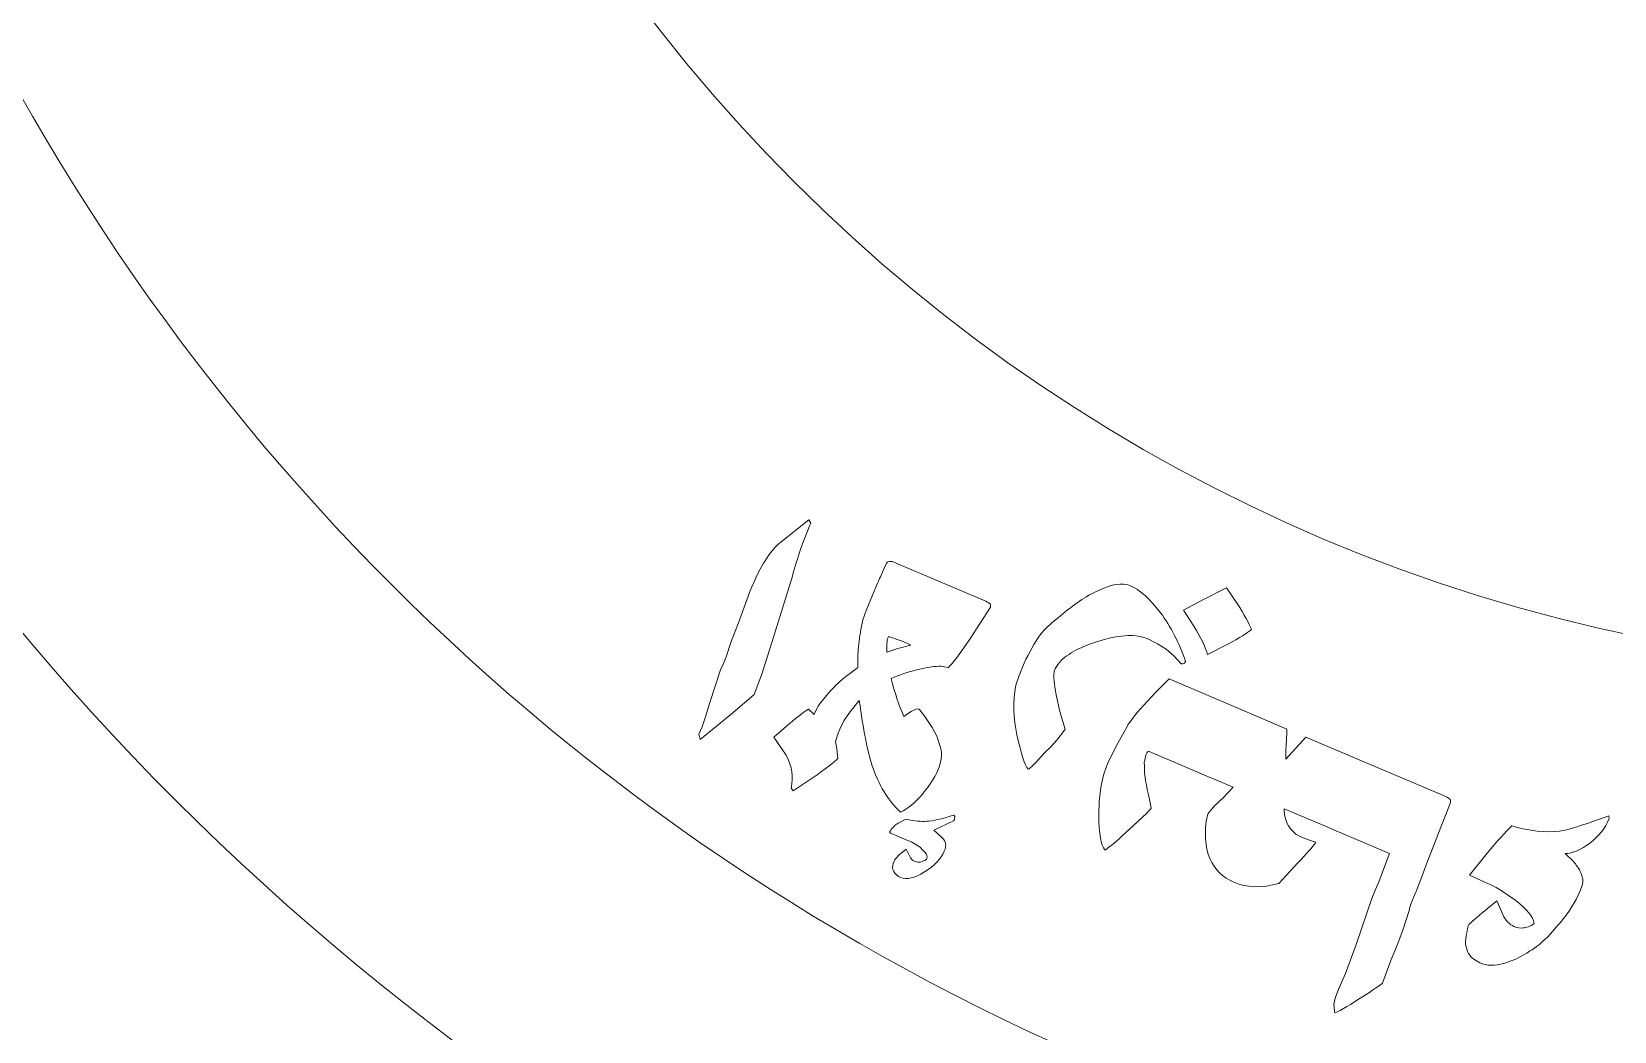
# Model space of a CAD drawing. Header units: millimetres. Extents: x -2159 to -1639, y -1602 to -453.
# Drawn here: x -1784.03 to -1749.02, y -929.61 to -907.5 of the extents above; entities that cross this region are included whole.
import ezdxf

# ---------------------------------------------------------------- set-up
doc = ezdxf.new("R2010")
doc.units = ezdxf.units.MM
doc.header["$MEASUREMENT"] = 0
doc.layers.add('Layer 1', color=7, linetype='Continuous')

msp = doc.modelspace()

# ---------------------------------------------------------------- linework, layer by layer
at = {"layer": 'Layer 1', "color": 250, "lineweight": 9}
for points, knots in [([(-1707.3702, -801.3175), (-1661.2961, -819.9329), (-1639.0364, -872.3735), (-1657.6515, -918.4475), (-1657.6515, -918.4475), (-1676.2666, -964.5215), (-1728.7073, -986.7814), (-1774.7816, -968.1663), (-1774.7816, -968.1663), (-1820.8557, -949.551), (-1843.1153, -897.1104), (-1824.5002, -851.0364), (-1824.5002, -851.0364), (-1805.8851, -804.9622), (-1753.4443, -782.7024), (-1707.3702, -801.3175)], [0, 0, 0, 0, 0.2, 0.2, 0.2, 0.2, 0.4, 0.4, 0.4, 0.4, 0.6, 0.6, 0.6, 0.6, 1, 1, 1, 1]), ([(-1712.4259, -813.8312), (-1673.2631, -829.6542), (-1654.3422, -874.2287), (-1670.1651, -913.3917), (-1670.1651, -913.3917), (-1685.988, -952.5545), (-1730.5627, -971.4753), (-1769.7257, -955.6525), (-1769.7257, -955.6525), (-1808.8886, -939.8299), (-1827.8095, -895.255), (-1811.9866, -856.0922), (-1811.9866, -856.0922), (-1796.1638, -816.9294), (-1751.5891, -798.0085), (-1712.4259, -813.8312)], [0, 0, 0, 0, 0.2, 0.2, 0.2, 0.2, 0.4, 0.4, 0.4, 0.4, 0.6, 0.6, 0.6, 0.6, 1, 1, 1, 1]), ([(-1741.0758, -815.0107), (-1702.5641, -815.0107), (-1671.3443, -846.2304), (-1671.3443, -884.742), (-1671.3443, -884.742), (-1671.3443, -923.2538), (-1702.5641, -954.4732), (-1741.0758, -954.4732), (-1741.0758, -954.4732), (-1779.5876, -954.4732), (-1810.8074, -923.2538), (-1810.8074, -884.742), (-1810.8074, -884.742), (-1810.8074, -846.2304), (-1779.5876, -815.0107), (-1741.0758, -815.0107)], [0, 0, 0, 0, 0.2, 0.2, 0.2, 0.2, 0.4, 0.4, 0.4, 0.4, 0.6, 0.6, 0.6, 0.6, 1, 1, 1, 1]), ([(-1741.0758, -828.5071), (-1710.018, -828.5071), (-1684.8408, -853.6844), (-1684.8408, -884.7422), (-1684.8408, -884.7422), (-1684.8408, -915.7998), (-1710.018, -940.9771), (-1741.0758, -940.9771), (-1741.0758, -940.9771), (-1772.1336, -940.9771), (-1797.3109, -915.7998), (-1797.3109, -884.7422), (-1797.3109, -884.7422), (-1797.3109, -853.6844), (-1772.1336, -828.5071), (-1741.0758, -828.5071)], [0, 0, 0, 0, 0.2, 0.2, 0.2, 0.2, 0.4, 0.4, 0.4, 0.4, 0.6, 0.6, 0.6, 0.6, 1, 1, 1, 1]), ([(-1741.0758, -835.2552), (-1713.745, -835.2552), (-1691.589, -857.4111), (-1691.589, -884.742), (-1691.589, -884.742), (-1691.589, -912.0728), (-1713.745, -934.2287), (-1741.0758, -934.2287), (-1741.0758, -934.2287), (-1768.4068, -934.2287), (-1790.5627, -912.0728), (-1790.5627, -884.742), (-1790.5627, -884.742), (-1790.5627, -857.4111), (-1768.4068, -835.2552), (-1741.0758, -835.2552)], [0, 0, 0, 0, 0.2, 0.2, 0.2, 0.2, 0.4, 0.4, 0.4, 0.4, 0.6, 0.6, 0.6, 0.6, 1, 1, 1, 1]), ([(-1741.0758, -847.8518), (-1720.7019, -847.8518), (-1704.1856, -864.368), (-1704.1856, -884.742), (-1704.1856, -884.742), (-1704.1856, -905.1159), (-1720.7019, -921.632), (-1741.0758, -921.632), (-1741.0758, -921.632), (-1761.4498, -921.632), (-1777.966, -905.1159), (-1777.966, -884.742), (-1777.966, -884.742), (-1777.966, -864.368), (-1761.4498, -847.8518), (-1741.0758, -847.8518)], [0, 0, 0, 0, 0.2, 0.2, 0.2, 0.2, 0.4, 0.4, 0.4, 0.4, 0.6, 0.6, 0.6, 0.6, 1, 1, 1, 1]), ([(-1768.1488, -919.9046), (-1768.0044, -919.5648), (-1767.8898, -919.3334), (-1767.8045, -919.2105), (-1767.8045, -919.2105), (-1767.7046, -919.0457), (-1767.5994, -918.9148), (-1767.4863, -918.8202), (-1767.4863, -918.8202), (-1767.4863, -918.8202), (-1766.8388, -918.298), (-1766.8388, -918.298), (-1766.8388, -918.298), (-1766.8388, -918.298), (-1766.795, -918.3747), (-1766.795, -918.3747), (-1766.795, -918.3747), (-1766.956, -918.7538), (-1767.0908, -919.1454), (-1767.1996, -919.5501), (-1767.1996, -919.5501), (-1767.1996, -919.5501), (-1767.651, -921.0157), (-1767.651, -921.0157), (-1767.651, -921.0157), (-1767.651, -921.0157), (-1767.8728, -921.7137), (-1767.8728, -921.7137), (-1767.8728, -921.7137), (-1767.8728, -921.7137), (-1768.043, -922.1617), (-1768.043, -922.1617), (-1768.043, -922.1617), (-1768.043, -922.1617), (-1768.518, -922.5666), (-1768.518, -922.5666), (-1768.518, -922.5666), (-1768.518, -922.5666), (-1769.236, -923.1567), (-1769.236, -923.1567), (-1769.236, -923.1567), (-1769.236, -923.1567), (-1769.2664, -923.041), (-1769.2664, -923.041), (-1769.2664, -923.041), (-1769.2664, -923.041), (-1769.1984, -922.8809), (-1769.1984, -922.8809), (-1769.1984, -922.8809), (-1769.1984, -922.8809), (-1769.1232, -922.6608), (-1769.1232, -922.6608), (-1769.1232, -922.6608), (-1769.1232, -922.6608), (-1769.0231, -922.339), (-1769.0231, -922.339), (-1769.0231, -922.339), (-1769.0231, -922.339), (-1768.7882, -921.6217), (-1768.7882, -921.6217), (-1768.7882, -921.6217), (-1768.7882, -921.6217), (-1768.7268, -921.4771), (-1768.7268, -921.4771), (-1768.7268, -921.4771), (-1768.7268, -921.4771), (-1768.6642, -921.3297), (-1768.6642, -921.3297), (-1768.6642, -921.3297), (-1768.6642, -921.3297), (-1768.5637, -921.0111), (-1768.5637, -921.0111), (-1768.5637, -921.0111), (-1768.5637, -921.0111), (-1768.4734, -920.7826), (-1768.4734, -920.7826), (-1768.4734, -920.7826), (-1768.4734, -920.7826), (-1768.3938, -920.5795), (-1768.3938, -920.5795), (-1768.3938, -920.5795), (-1768.3938, -920.5795), (-1768.1488, -919.9046), (-1768.1488, -919.9046)], [0, 0, 0, 0, 0.0454545, 0.0454545, 0.0454545, 0.0454545, 0.0909091, 0.0909091, 0.0909091, 0.0909091, 0.1363636, 0.1363636, 0.1363636, 0.1363636, 0.1818182, 0.1818182, 0.1818182, 0.1818182, 0.2272727, 0.2272727, 0.2272727, 0.2272727, 0.2727273, 0.2727273, 0.2727273, 0.2727273, 0.3181818, 0.3181818, 0.3181818, 0.3181818, 0.3636364, 0.3636364, 0.3636364, 0.3636364, 0.4090909, 0.4090909, 0.4090909, 0.4090909, 0.4545455, 0.4545455, 0.4545455, 0.4545455, 0.5, 0.5, 0.5, 0.5, 0.5454545, 0.5454545, 0.5454545, 0.5454545, 0.5909091, 0.5909091, 0.5909091, 0.5909091, 0.6363636, 0.6363636, 0.6363636, 0.6363636, 0.6818182, 0.6818182, 0.6818182, 0.6818182, 0.7272727, 0.7272727, 0.7272727, 0.7272727, 0.7727273, 0.7727273, 0.7727273, 0.7727273, 0.8181818, 0.8181818, 0.8181818, 0.8181818, 0.8636364, 0.8636364, 0.8636364, 0.8636364, 0.9090909, 0.9090909, 0.9090909, 0.9090909, 1, 1, 1, 1]), ([(-1767.6089, -923.1066), (-1767.6089, -923.1066), (-1767.2781, -922.8193), (-1767.2781, -922.8193), (-1767.2781, -922.8193), (-1767.0844, -922.6516), (-1766.9381, -922.5413), (-1766.8397, -922.4851), (-1766.8397, -922.4851), (-1766.8397, -922.4851), (-1766.7186, -922.6096), (-1766.7186, -922.6096), (-1766.7186, -922.6096), (-1766.7186, -922.6096), (-1766.6923, -922.5479), (-1766.6923, -922.5479), (-1766.6923, -922.5479), (-1766.6923, -922.5479), (-1766.642, -922.4531), (-1766.642, -922.4531), (-1766.642, -922.4531), (-1766.6238, -922.4096), (-1766.6094, -922.3841), (-1766.6009, -922.3794), (-1766.6009, -922.3794), (-1766.6009, -922.3794), (-1766.54, -922.3025), (-1766.54, -922.3025), (-1766.54, -922.3025), (-1766.54, -922.3025), (-1766.4176, -922.1508), (-1766.4176, -922.1508), (-1766.4176, -922.1508), (-1766.4176, -922.1508), (-1766.3577, -922.08), (-1766.3577, -922.08), (-1766.3577, -922.08), (-1766.3577, -922.08), (-1766.2694, -921.9964), (-1766.2694, -921.9964), (-1766.2694, -921.9964), (-1766.1996, -921.9069), (-1766.0276, -921.7627), (-1765.7534, -921.566), (-1765.7534, -921.566), (-1765.7567, -921.3705), (-1765.7499, -921.1946), (-1765.7329, -921.041), (-1765.7329, -921.041), (-1765.7151, -920.8861), (-1765.6837, -920.7106), (-1765.6401, -920.5136), (-1765.6401, -920.5136), (-1765.6401, -920.5136), (-1765.5654, -920.3068), (-1765.5654, -920.3068), (-1765.5654, -920.3068), (-1765.5654, -920.3068), (-1765.4265, -919.9681), (-1765.4265, -919.9681), (-1765.4265, -919.9681), (-1765.4265, -919.9681), (-1765.3898, -919.8776), (-1765.3898, -919.8776), (-1765.3898, -919.8776), (-1765.3898, -919.8776), (-1765.354, -919.7933), (-1765.354, -919.7933), (-1765.354, -919.7933), (-1765.354, -919.7933), (-1765.3218, -919.7176), (-1765.3218, -919.7176), (-1765.3218, -919.7176), (-1765.3218, -919.7176), (-1765.2968, -919.6585), (-1765.2968, -919.6585), (-1765.2968, -919.6585), (-1765.2968, -919.6585), (-1765.2719, -919.5994), (-1765.2719, -919.5994), (-1765.2719, -919.5994), (-1765.2719, -919.5994), (-1765.2523, -919.558), (-1765.2523, -919.558), (-1765.2523, -919.558), (-1765.2523, -919.558), (-1765.1833, -919.4067), (-1765.1833, -919.4067), (-1765.1833, -919.4067), (-1765.1833, -919.4067), (-1765.1261, -919.272), (-1765.1261, -919.272), (-1765.1261, -919.272), (-1765.1189, -919.2552), (-1765.1035, -919.2419), (-1765.0773, -919.2314), (-1765.0773, -919.2314), (-1765.0529, -919.2203), (-1765.0236, -919.2177), (-1764.989, -919.2224), (-1764.989, -919.2224), (-1764.989, -919.2224), (-1762.9235, -920.0991), (-1762.9235, -920.0991), (-1762.9235, -920.0991), (-1762.9235, -920.0991), (-1762.8222, -920.1571), (-1762.8222, -920.1571), (-1762.8222, -920.1571), (-1762.8222, -920.1571), (-1762.8185, -920.1835), (-1762.8185, -920.1835), (-1762.8185, -920.1835), (-1762.8185, -920.1835), (-1762.816, -920.2325), (-1762.816, -920.2325), (-1762.816, -920.2325), (-1762.816, -920.2325), (-1763.2779, -920.9414), (-1763.2779, -920.9414), (-1763.2779, -920.9414), (-1763.4922, -921.2631), (-1763.6513, -921.4739), (-1763.7557, -921.5754), (-1763.7557, -921.5754), (-1763.8273, -921.545), (-1763.8964, -921.5322), (-1763.9597, -921.5369), (-1763.9597, -921.5369), (-1764.0965, -921.5467), (-1764.261, -921.5747), (-1764.4508, -921.6201), (-1764.4508, -921.6201), (-1764.6401, -921.664), (-1764.8281, -921.7283), (-1765.0129, -921.8123), (-1765.0129, -921.8123), (-1764.9374, -922.1145), (-1764.8427, -922.3949), (-1764.7317, -922.6526), (-1764.7317, -922.6526), (-1764.7317, -922.6526), (-1764.6561, -922.5919), (-1764.6561, -922.5919), (-1764.6561, -922.5919), (-1764.6561, -922.5919), (-1764.5717, -922.5415), (-1764.5717, -922.5415), (-1764.5717, -922.5415), (-1764.4922, -922.4907), (-1764.4312, -922.4719), (-1764.3921, -922.4851), (-1764.3921, -922.4851), (-1764.3921, -922.4851), (-1764.2668, -922.651), (-1764.2668, -922.651), (-1764.2668, -922.651), (-1764.2668, -922.651), (-1764.1076, -922.8926), (-1764.1076, -922.8926), (-1764.1076, -922.8926), (-1764.1076, -922.8926), (-1764.0046, -923.087), (-1764.0046, -923.087), (-1764.0046, -923.087), (-1764.0046, -923.087), (-1763.9201, -923.3368), (-1763.9201, -923.3368), (-1763.9201, -923.3368), (-1763.902, -923.4157), (-1763.8975, -923.4989), (-1763.9089, -923.5836), (-1763.9089, -923.5836), (-1763.9089, -923.5836), (-1763.9401, -923.716), (-1763.9401, -923.716), (-1763.9401, -923.716), (-1763.9401, -923.716), (-1763.993, -923.8642), (-1763.993, -923.8642), (-1763.993, -923.8642), (-1764.0545, -924.0088), (-1764.1656, -924.1771), (-1764.324, -924.3666), (-1764.324, -924.3666), (-1764.4823, -924.5562), (-1764.645, -924.6895), (-1764.8113, -924.7648), (-1764.8113, -924.7648), (-1765.0825, -924.5136), (-1765.2922, -924.1646), (-1765.4404, -923.7172), (-1765.4404, -923.7172), (-1765.5393, -923.4117), (-1765.6332, -922.9378), (-1765.7191, -922.2931), (-1765.7191, -922.2931), (-1765.7191, -922.2931), (-1765.954, -922.5811), (-1765.954, -922.5811), (-1765.954, -922.5811), (-1765.954, -922.5811), (-1766.0584, -922.7489), (-1766.0584, -922.7489), (-1766.0584, -922.7489), (-1766.0584, -922.7489), (-1766.1515, -922.933), (-1766.1515, -922.933), (-1766.1515, -922.933), (-1766.1515, -922.933), (-1766.1842, -923.022), (-1766.1842, -923.022), (-1766.1842, -923.022), (-1766.1842, -923.022), (-1766.2424, -923.206), (-1766.2424, -923.206), (-1766.2424, -923.206), (-1766.2424, -923.206), (-1766.2176, -923.3625), (-1766.2176, -923.3625), (-1766.2176, -923.3625), (-1766.2176, -923.3625), (-1766.1913, -923.5774), (-1766.1913, -923.5774), (-1766.1913, -923.5774), (-1766.2737, -923.6617), (-1766.4627, -923.807), (-1766.7598, -924.0107), (-1766.7598, -924.0107), (-1766.7598, -924.0107), (-1767.1795, -924.2932), (-1767.1795, -924.2932), (-1767.1795, -924.2932), (-1767.1795, -924.2932), (-1767.206, -924.2618), (-1767.206, -924.2618), (-1767.206, -924.2618), (-1767.206, -924.2618), (-1767.2281, -924.2242), (-1767.2281, -924.2242), (-1767.2281, -924.2242), (-1767.1692, -923.9993), (-1767.2058, -923.7616), (-1767.337, -923.5087), (-1767.337, -923.5087), (-1767.337, -923.5087), (-1767.6089, -923.1066), (-1767.6089, -923.1066)], [0, 0, 0, 0, 0.015873, 0.015873, 0.015873, 0.015873, 0.031746, 0.031746, 0.031746, 0.031746, 0.047619, 0.047619, 0.047619, 0.047619, 0.0634921, 0.0634921, 0.0634921, 0.0634921, 0.0793651, 0.0793651, 0.0793651, 0.0793651, 0.0952381, 0.0952381, 0.0952381, 0.0952381, 0.1111111, 0.1111111, 0.1111111, 0.1111111, 0.1269841, 0.1269841, 0.1269841, 0.1269841, 0.1428571, 0.1428571, 0.1428571, 0.1428571, 0.1587302, 0.1587302, 0.1587302, 0.1587302, 0.1746032, 0.1746032, 0.1746032, 0.1746032, 0.1904762, 0.1904762, 0.1904762, 0.1904762, 0.2063492, 0.2063492, 0.2063492, 0.2063492, 0.2222222, 0.2222222, 0.2222222, 0.2222222, 0.2380952, 0.2380952, 0.2380952, 0.2380952, 0.2539683, 0.2539683, 0.2539683, 0.2539683, 0.2698413, 0.2698413, 0.2698413, 0.2698413, 0.2857143, 0.2857143, 0.2857143, 0.2857143, 0.3015873, 0.3015873, 0.3015873, 0.3015873, 0.3174603, 0.3174603, 0.3174603, 0.3174603, 0.3333333, 0.3333333, 0.3333333, 0.3333333, 0.3492063, 0.3492063, 0.3492063, 0.3492063, 0.3650794, 0.3650794, 0.3650794, 0.3650794, 0.3809524, 0.3809524, 0.3809524, 0.3809524, 0.3968254, 0.3968254, 0.3968254, 0.3968254, 0.4126984, 0.4126984, 0.4126984, 0.4126984, 0.4285714, 0.4285714, 0.4285714, 0.4285714, 0.4444444, 0.4444444, 0.4444444, 0.4444444, 0.4603175, 0.4603175, 0.4603175, 0.4603175, 0.4761905, 0.4761905, 0.4761905, 0.4761905, 0.4920635, 0.4920635, 0.4920635, 0.4920635, 0.5079365, 0.5079365, 0.5079365, 0.5079365, 0.5238095, 0.5238095, 0.5238095, 0.5238095, 0.5396825, 0.5396825, 0.5396825, 0.5396825, 0.5555556, 0.5555556, 0.5555556, 0.5555556, 0.5714286, 0.5714286, 0.5714286, 0.5714286, 0.5873016, 0.5873016, 0.5873016, 0.5873016, 0.6031746, 0.6031746, 0.6031746, 0.6031746, 0.6190476, 0.6190476, 0.6190476, 0.6190476, 0.6349206, 0.6349206, 0.6349206, 0.6349206, 0.6507937, 0.6507937, 0.6507937, 0.6507937, 0.6666667, 0.6666667, 0.6666667, 0.6666667, 0.6825397, 0.6825397, 0.6825397, 0.6825397, 0.6984127, 0.6984127, 0.6984127, 0.6984127, 0.7142857, 0.7142857, 0.7142857, 0.7142857, 0.7301587, 0.7301587, 0.7301587, 0.7301587, 0.7460317, 0.7460317, 0.7460317, 0.7460317, 0.7619048, 0.7619048, 0.7619048, 0.7619048, 0.7777778, 0.7777778, 0.7777778, 0.7777778, 0.7936508, 0.7936508, 0.7936508, 0.7936508, 0.8095238, 0.8095238, 0.8095238, 0.8095238, 0.8253968, 0.8253968, 0.8253968, 0.8253968, 0.8412698, 0.8412698, 0.8412698, 0.8412698, 0.8571429, 0.8571429, 0.8571429, 0.8571429, 0.8730159, 0.8730159, 0.8730159, 0.8730159, 0.8888889, 0.8888889, 0.8888889, 0.8888889, 0.9047619, 0.9047619, 0.9047619, 0.9047619, 0.9206349, 0.9206349, 0.9206349, 0.9206349, 0.9365079, 0.9365079, 0.9365079, 0.9365079, 0.952381, 0.952381, 0.952381, 0.952381, 0.968254, 0.968254, 0.968254, 0.968254, 1, 1, 1, 1]), ([(-1762.0324, -921.3806), (-1762.0324, -921.3806), (-1761.992, -921.305), (-1761.992, -921.305), (-1761.992, -921.305), (-1761.992, -921.305), (-1761.857, -921.0571), (-1761.857, -921.0571), (-1761.857, -921.0571), (-1761.7315, -920.8322), (-1761.5538, -920.6357), (-1761.3209, -920.4696), (-1761.3209, -920.4696), (-1761.0411, -920.2205), (-1760.7615, -920.0259), (-1760.4817, -919.8862), (-1760.4817, -919.8862), (-1760.1589, -919.7233), (-1759.9066, -919.6795), (-1759.7227, -919.7576), (-1759.7227, -919.7576), (-1759.5123, -919.8471), (-1759.2899, -920.0457), (-1759.0581, -920.3546), (-1759.0581, -920.3546), (-1758.8257, -920.662), (-1758.6406, -921.0223), (-1758.5026, -921.4355), (-1758.5026, -921.4355), (-1758.5026, -921.4355), (-1758.5272, -921.4697), (-1758.5272, -921.4697), (-1758.5272, -921.4697), (-1758.5542, -921.4866), (-1758.5785, -921.4928), (-1758.6021, -921.486), (-1758.6021, -921.486), (-1758.6021, -921.486), (-1758.7571, -921.3124), (-1758.7571, -921.3124), (-1758.7571, -921.3124), (-1758.7571, -921.3124), (-1758.9299, -921.1613), (-1758.9299, -921.1613), (-1758.9299, -921.1613), (-1758.9299, -921.1613), (-1759.1255, -921.0401), (-1759.1255, -921.0401), (-1759.1255, -921.0401), (-1759.1255, -921.0401), (-1759.3547, -920.928), (-1759.3547, -920.928), (-1759.3547, -920.928), (-1759.5904, -920.8279), (-1759.9235, -920.8391), (-1760.3491, -920.9599), (-1760.3491, -920.9599), (-1760.7439, -921.0741), (-1761.0457, -921.2227), (-1761.2541, -921.4094), (-1761.2541, -921.4094), (-1761.2541, -921.4094), (-1761.3301, -921.4982), (-1761.3301, -921.4982), (-1761.3301, -921.4982), (-1761.3301, -921.4982), (-1761.3878, -921.5995), (-1761.3878, -921.5995), (-1761.3878, -921.5995), (-1761.4064, -921.6431), (-1761.4137, -921.6681), (-1761.4104, -921.6759), (-1761.4104, -921.6759), (-1761.4267, -921.7571), (-1761.4115, -921.9208), (-1761.368, -922.1696), (-1761.368, -922.1696), (-1761.368, -922.1696), (-1761.2856, -922.5376), (-1761.2856, -922.5376), (-1761.2856, -922.5376), (-1761.2856, -922.5376), (-1761.1674, -922.931), (-1761.1674, -922.931), (-1761.1674, -922.931), (-1761.1674, -922.931), (-1761.2462, -923.0384), (-1761.2462, -923.0384), (-1761.2462, -923.0384), (-1761.2462, -923.0384), (-1761.3592, -923.1793), (-1761.3592, -923.1793), (-1761.3592, -923.1793), (-1761.3592, -923.1793), (-1761.4822, -923.321), (-1761.4822, -923.321), (-1761.4822, -923.321), (-1761.4822, -923.321), (-1761.6144, -923.4488), (-1761.6144, -923.4488), (-1761.6144, -923.4488), (-1761.8183, -923.6753), (-1761.9419, -923.7985), (-1761.9851, -923.8184), (-1761.9851, -923.8184), (-1762.0555, -923.7305), (-1762.1369, -923.4772), (-1762.2313, -923.0593), (-1762.2313, -923.0593), (-1762.3165, -922.6901), (-1762.325, -922.3236), (-1762.2548, -921.9591), (-1762.2548, -921.9591), (-1762.2548, -921.9591), (-1762.1846, -921.7467), (-1762.1846, -921.7467), (-1762.1846, -921.7467), (-1762.1846, -921.7467), (-1762.1247, -921.5982), (-1762.1247, -921.5982), (-1762.1247, -921.5982), (-1762.1247, -921.5982), (-1762.0705, -921.4705), (-1762.0705, -921.4705), (-1762.0705, -921.4705), (-1762.0705, -921.4705), (-1762.0324, -921.3806), (-1762.0324, -921.3806)], [0, 0, 0, 0, 0.030303, 0.030303, 0.030303, 0.030303, 0.0606061, 0.0606061, 0.0606061, 0.0606061, 0.0909091, 0.0909091, 0.0909091, 0.0909091, 0.1212121, 0.1212121, 0.1212121, 0.1212121, 0.1515152, 0.1515152, 0.1515152, 0.1515152, 0.1818182, 0.1818182, 0.1818182, 0.1818182, 0.2121212, 0.2121212, 0.2121212, 0.2121212, 0.2424242, 0.2424242, 0.2424242, 0.2424242, 0.2727273, 0.2727273, 0.2727273, 0.2727273, 0.3030303, 0.3030303, 0.3030303, 0.3030303, 0.3333333, 0.3333333, 0.3333333, 0.3333333, 0.3636364, 0.3636364, 0.3636364, 0.3636364, 0.3939394, 0.3939394, 0.3939394, 0.3939394, 0.4242424, 0.4242424, 0.4242424, 0.4242424, 0.4545455, 0.4545455, 0.4545455, 0.4545455, 0.4848485, 0.4848485, 0.4848485, 0.4848485, 0.5151515, 0.5151515, 0.5151515, 0.5151515, 0.5454545, 0.5454545, 0.5454545, 0.5454545, 0.5757576, 0.5757576, 0.5757576, 0.5757576, 0.6060606, 0.6060606, 0.6060606, 0.6060606, 0.6363636, 0.6363636, 0.6363636, 0.6363636, 0.6666667, 0.6666667, 0.6666667, 0.6666667, 0.6969697, 0.6969697, 0.6969697, 0.6969697, 0.7272727, 0.7272727, 0.7272727, 0.7272727, 0.7575758, 0.7575758, 0.7575758, 0.7575758, 0.7878788, 0.7878788, 0.7878788, 0.7878788, 0.8181818, 0.8181818, 0.8181818, 0.8181818, 0.8484848, 0.8484848, 0.8484848, 0.8484848, 0.8787879, 0.8787879, 0.8787879, 0.8787879, 0.9090909, 0.9090909, 0.9090909, 0.9090909, 0.9393939, 0.9393939, 0.9393939, 0.9393939, 1, 1, 1, 1]), ([(-1758.547, -920.2982), (-1758.547, -920.2982), (-1758.1224, -920.0707), (-1758.1224, -920.0707), (-1758.1224, -920.0707), (-1758.1224, -920.0707), (-1757.5988, -919.8058), (-1757.5988, -919.8058), (-1757.5988, -919.8058), (-1757.5988, -919.8058), (-1757.3636, -920.1492), (-1757.3636, -920.1492), (-1757.3636, -920.1492), (-1757.2014, -920.4037), (-1757.095, -920.5946), (-1757.0433, -920.7224), (-1757.0433, -920.7224), (-1757.1321, -920.8026), (-1757.3058, -920.9112), (-1757.5671, -921.0503), (-1757.5671, -921.0503), (-1757.5671, -921.0503), (-1758.0178, -921.2766), (-1758.0178, -921.2766), (-1758.0178, -921.2766), (-1758.0558, -921.1279), (-1758.1563, -920.9197), (-1758.3169, -920.6542), (-1758.3169, -920.6542), (-1758.3169, -920.6542), (-1758.547, -920.2982), (-1758.547, -920.2982)], [0, 0, 0, 0, 0.1111111, 0.1111111, 0.1111111, 0.1111111, 0.2222222, 0.2222222, 0.2222222, 0.2222222, 0.3333333, 0.3333333, 0.3333333, 0.3333333, 0.4444444, 0.4444444, 0.4444444, 0.4444444, 0.5555556, 0.5555556, 0.5555556, 0.5555556, 0.6666667, 0.6666667, 0.6666667, 0.6666667, 0.7777778, 0.7777778, 0.7777778, 0.7777778, 1, 1, 1, 1]), ([(-1765.0704, -920.8781), (-1765.0892, -920.9067), (-1765.0998, -920.947), (-1765.1045, -921.0013), (-1765.1045, -921.0013), (-1765.1139, -921.0587), (-1765.1157, -921.0944), (-1765.111, -921.1062), (-1765.111, -921.1062), (-1765.111, -921.1062), (-1765.1086, -921.2298), (-1765.1086, -921.2298), (-1765.1086, -921.2298), (-1765.1086, -921.2298), (-1764.8653, -921.1442), (-1764.8653, -921.1442), (-1764.8653, -921.1442), (-1764.8653, -921.1442), (-1764.5791, -921.0716), (-1764.5791, -921.0716), (-1764.5791, -921.0716), (-1764.5791, -921.0716), (-1764.656, -921.0342), (-1764.656, -921.0342), (-1764.656, -921.0342), (-1764.656, -921.0342), (-1764.7713, -920.9853), (-1764.7713, -920.9853), (-1764.7713, -920.9853), (-1764.7713, -920.9853), (-1764.816, -920.9662), (-1764.816, -920.9662), (-1764.816, -920.9662), (-1764.816, -920.9662), (-1765.0704, -920.8781), (-1765.0704, -920.8781)], [0, 0, 0, 0, 0.1, 0.1, 0.1, 0.1, 0.2, 0.2, 0.2, 0.2, 0.3, 0.3, 0.3, 0.3, 0.4, 0.4, 0.4, 0.4, 0.5, 0.5, 0.5, 0.5, 0.6, 0.6, 0.6, 0.6, 0.7, 0.7, 0.7, 0.7, 0.8, 0.8, 0.8, 0.8, 1, 1, 1, 1]), ([(-1760.2292, -923.6989), (-1760.2292, -923.6989), (-1760.0294, -923.2947), (-1760.0294, -923.2947), (-1760.0294, -923.2947), (-1760.0294, -923.2947), (-1759.8002, -922.8834), (-1759.8002, -922.8834), (-1759.8002, -922.8834), (-1759.8002, -922.8834), (-1759.7722, -922.8172), (-1759.7722, -922.8172), (-1759.7722, -922.8172), (-1759.7722, -922.8172), (-1759.7361, -922.7796), (-1759.7361, -922.7796), (-1759.7361, -922.7796), (-1759.7361, -922.7796), (-1759.6556, -922.668), (-1759.6556, -922.668), (-1759.6556, -922.668), (-1759.6556, -922.668), (-1759.5636, -922.5528), (-1759.5636, -922.5528), (-1759.5636, -922.5528), (-1759.5636, -922.5528), (-1759.4344, -922.4087), (-1759.4344, -922.4087), (-1759.4344, -922.4087), (-1759.4344, -922.4087), (-1759.1626, -922.1116), (-1759.1626, -922.1116), (-1759.1626, -922.1116), (-1759.1626, -922.1116), (-1758.8685, -921.8205), (-1758.8685, -921.8205), (-1758.8685, -921.8205), (-1758.8685, -921.8205), (-1757.297, -922.4875), (-1757.297, -922.4875), (-1757.297, -922.4875), (-1757.297, -922.4875), (-1757.2395, -922.5118), (-1757.2395, -922.5118), (-1757.2395, -922.5118), (-1757.2395, -922.5118), (-1756.2609, -922.9274), (-1756.2609, -922.9274), (-1756.2609, -922.9274), (-1756.2609, -922.9274), (-1756.2644, -923.0136), (-1756.2644, -923.0136), (-1756.2644, -923.0136), (-1756.2644, -923.0136), (-1756.2738, -923.2897), (-1756.2738, -923.2897), (-1756.2738, -923.2897), (-1756.2852, -923.4224), (-1756.2873, -923.5243), (-1756.2822, -923.5944), (-1756.2822, -923.5944), (-1756.2822, -923.5944), (-1755.8411, -923.1054), (-1755.8411, -923.1054), (-1755.8411, -923.1054), (-1755.8411, -923.1054), (-1754.7122, -923.5847), (-1754.7122, -923.5847), (-1754.7122, -923.5847), (-1754.7122, -923.5847), (-1754.6644, -923.605), (-1754.6644, -923.605), (-1754.6644, -923.605), (-1754.6644, -923.605), (-1752.794, -924.3988), (-1752.794, -924.3988), (-1752.794, -924.3988), (-1752.7279, -924.4268), (-1752.6848, -924.4502), (-1752.6632, -924.4694), (-1752.6632, -924.4694), (-1752.643, -924.4878), (-1752.6379, -924.5232), (-1752.6505, -924.5759), (-1752.6505, -924.5759), (-1752.6505, -924.5759), (-1752.8423, -925.0628), (-1752.8423, -925.0628), (-1752.8423, -925.0628), (-1752.8423, -925.0628), (-1753.1771, -925.9298), (-1753.1771, -925.9298), (-1753.1771, -925.9298), (-1753.1771, -925.9298), (-1753.2659, -926.1741), (-1753.2659, -926.1741), (-1753.2659, -926.1741), (-1753.2659, -926.1741), (-1753.3778, -926.461), (-1753.3778, -926.461), (-1753.3778, -926.461), (-1753.3778, -926.461), (-1753.4015, -926.5174), (-1753.4015, -926.5174), (-1753.4015, -926.5174), (-1753.4015, -926.5174), (-1753.4229, -926.5679), (-1753.4229, -926.5679), (-1753.4229, -926.5679), (-1753.4229, -926.5679), (-1753.4964, -926.7405), (-1753.4964, -926.7405), (-1753.4964, -926.7405), (-1753.5322, -926.8248), (-1753.551, -926.8848), (-1753.5515, -926.9211), (-1753.5515, -926.9211), (-1753.5515, -926.9211), (-1753.6927, -927.3748), (-1753.6927, -927.3748), (-1753.6927, -927.3748), (-1753.6927, -927.3748), (-1753.8181, -927.7094), (-1753.8181, -927.7094), (-1753.8181, -927.7094), (-1753.8181, -927.7094), (-1753.9511, -928.0225), (-1753.9511, -928.0225), (-1753.9511, -928.0225), (-1753.9511, -928.0225), (-1754.1439, -928.5471), (-1754.1439, -928.5471), (-1754.1439, -928.5471), (-1754.2606, -928.6384), (-1754.437, -928.7574), (-1754.6732, -928.904), (-1754.6732, -928.904), (-1754.9414, -929.0752), (-1755.1163, -929.175), (-1755.1971, -929.2054), (-1755.1971, -929.2054), (-1755.1971, -929.2054), (-1755.2041, -929.1593), (-1755.2041, -929.1593), (-1755.2041, -929.1593), (-1755.2041, -929.1593), (-1755.2214, -929.0162), (-1755.2214, -929.0162), (-1755.2214, -929.0162), (-1755.2214, -929.0162), (-1755.1912, -928.883), (-1755.1912, -928.883), (-1755.1912, -928.883), (-1755.1912, -928.883), (-1755.1406, -928.7404), (-1755.1406, -928.7404), (-1755.1406, -928.7404), (-1755.1406, -928.7404), (-1755.0531, -928.5339), (-1755.0531, -928.5339), (-1755.0531, -928.5339), (-1755.0531, -928.5339), (-1754.9678, -928.3332), (-1754.9678, -928.3332), (-1754.9678, -928.3332), (-1754.9678, -928.3332), (-1754.725, -927.6906), (-1754.725, -927.6906), (-1754.725, -927.6906), (-1754.725, -927.6906), (-1754.3841, -926.6768), (-1754.3841, -926.6768), (-1754.3841, -926.6768), (-1754.3841, -926.6768), (-1754.3002, -926.4789), (-1754.3002, -926.4789), (-1754.3002, -926.4789), (-1754.3002, -926.4789), (-1754.2254, -926.3034), (-1754.2254, -926.3034), (-1754.2254, -926.3034), (-1754.2254, -926.3034), (-1753.9911, -925.6805), (-1753.9911, -925.6805), (-1753.9911, -925.6805), (-1753.9911, -925.6805), (-1755.3081, -925.1214), (-1755.3081, -925.1214), (-1755.3081, -925.1214), (-1755.3081, -925.1214), (-1755.3558, -925.1013), (-1755.3558, -925.1013), (-1755.3558, -925.1013), (-1755.3558, -925.1013), (-1756.3204, -924.6916), (-1756.3204, -924.6916), (-1756.3204, -924.6916), (-1756.325, -924.7611), (-1756.3137, -924.832), (-1756.2906, -924.9065), (-1756.2906, -924.9065), (-1756.2906, -924.9065), (-1756.2588, -925.003), (-1756.2588, -925.003), (-1756.2588, -925.003), (-1756.2588, -925.003), (-1756.2287, -925.0688), (-1756.2287, -925.0688), (-1756.2287, -925.0688), (-1756.2287, -925.0688), (-1756.1824, -925.1315), (-1756.1824, -925.1315), (-1756.1824, -925.1315), (-1756.1824, -925.1315), (-1756.0614, -925.2491), (-1756.0614, -925.2491), (-1756.0614, -925.2491), (-1756.0614, -925.2491), (-1755.9211, -925.3284), (-1755.9211, -925.3284), (-1755.9211, -925.3284), (-1755.9211, -925.3284), (-1755.7389, -925.3909), (-1755.7389, -925.3909), (-1755.7389, -925.3909), (-1755.7389, -925.3909), (-1755.6208, -925.4329), (-1755.6208, -925.4329), (-1755.6208, -925.4329), (-1755.6924, -925.5351), (-1755.8251, -925.6874), (-1756.018, -925.8888), (-1756.018, -925.8888), (-1756.018, -925.8888), (-1756.4391, -926.3415), (-1756.4391, -926.3415), (-1756.4391, -926.3415), (-1756.8166, -926.4464), (-1757.1495, -926.4377), (-1757.4371, -926.3156), (-1757.4371, -926.3156), (-1757.6815, -926.2119), (-1757.8565, -926.0382), (-1757.9626, -925.7928), (-1757.9626, -925.7928), (-1758.0753, -925.5311), (-1758.0953, -925.211), (-1758.0204, -924.8318), (-1758.0204, -924.8318), (-1757.9742, -924.7422), (-1757.857, -924.6145), (-1757.6735, -924.4472), (-1757.6735, -924.4472), (-1757.6735, -924.4472), (-1757.4479, -924.2131), (-1757.4479, -924.2131), (-1757.4479, -924.2131), (-1757.4479, -924.2131), (-1757.8832, -924.0284), (-1757.8832, -924.0284), (-1757.8832, -924.0284), (-1757.8832, -924.0284), (-1757.9407, -924.0039), (-1757.9407, -924.0039), (-1757.9407, -924.0039), (-1757.9407, -924.0039), (-1759.3071, -923.4241), (-1759.3071, -923.4241), (-1759.3071, -923.4241), (-1759.331, -923.4139), (-1759.3543, -923.4336), (-1759.3753, -923.4828), (-1759.3753, -923.4828), (-1759.3753, -923.4828), (-1759.3912, -923.5325), (-1759.3912, -923.5325), (-1759.3912, -923.5325), (-1759.3912, -923.5325), (-1759.4058, -923.614), (-1759.4058, -923.614), (-1759.4058, -923.614), (-1759.4153, -923.6516), (-1759.4179, -923.6851), (-1759.4129, -923.712), (-1759.4129, -923.712), (-1759.4129, -923.712), (-1759.4082, -923.908), (-1759.4082, -923.908), (-1759.4082, -923.908), (-1759.4053, -923.9872), (-1759.3558, -924.2418), (-1759.2618, -924.6761), (-1759.2618, -924.6761), (-1759.3049, -924.7307), (-1759.369, -924.7996), (-1759.4555, -924.8788), (-1759.4555, -924.8788), (-1759.4555, -924.8788), (-1759.6552, -925.0641), (-1759.6552, -925.0641), (-1759.6552, -925.0641), (-1759.6552, -925.0641), (-1759.8264, -925.2136), (-1759.8264, -925.2136), (-1759.8264, -925.2136), (-1760.0254, -925.4092), (-1760.1786, -925.5398), (-1760.2839, -925.6044), (-1760.2839, -925.6044), (-1760.3747, -925.4979), (-1760.4213, -925.2411), (-1760.4236, -924.8326), (-1760.4236, -924.8326), (-1760.4236, -924.8326), (-1760.4104, -924.5283), (-1760.4104, -924.5283), (-1760.4104, -924.5283), (-1760.4104, -924.5283), (-1760.3766, -924.2178), (-1760.3766, -924.2178), (-1760.3766, -924.2178), (-1760.344, -924.0279), (-1760.2951, -923.8547), (-1760.2292, -923.6989)], [0, 0, 0, 0, 0.0121951, 0.0121951, 0.0121951, 0.0121951, 0.0243902, 0.0243902, 0.0243902, 0.0243902, 0.0365854, 0.0365854, 0.0365854, 0.0365854, 0.0487805, 0.0487805, 0.0487805, 0.0487805, 0.0609756, 0.0609756, 0.0609756, 0.0609756, 0.0731707, 0.0731707, 0.0731707, 0.0731707, 0.0853659, 0.0853659, 0.0853659, 0.0853659, 0.097561, 0.097561, 0.097561, 0.097561, 0.1097561, 0.1097561, 0.1097561, 0.1097561, 0.1219512, 0.1219512, 0.1219512, 0.1219512, 0.1341463, 0.1341463, 0.1341463, 0.1341463, 0.1463415, 0.1463415, 0.1463415, 0.1463415, 0.1585366, 0.1585366, 0.1585366, 0.1585366, 0.1707317, 0.1707317, 0.1707317, 0.1707317, 0.1829268, 0.1829268, 0.1829268, 0.1829268, 0.195122, 0.195122, 0.195122, 0.195122, 0.2073171, 0.2073171, 0.2073171, 0.2073171, 0.2195122, 0.2195122, 0.2195122, 0.2195122, 0.2317073, 0.2317073, 0.2317073, 0.2317073, 0.2439024, 0.2439024, 0.2439024, 0.2439024, 0.2560976, 0.2560976, 0.2560976, 0.2560976, 0.2682927, 0.2682927, 0.2682927, 0.2682927, 0.2804878, 0.2804878, 0.2804878, 0.2804878, 0.2926829, 0.2926829, 0.2926829, 0.2926829, 0.304878, 0.304878, 0.304878, 0.304878, 0.3170732, 0.3170732, 0.3170732, 0.3170732, 0.3292683, 0.3292683, 0.3292683, 0.3292683, 0.3414634, 0.3414634, 0.3414634, 0.3414634, 0.3536585, 0.3536585, 0.3536585, 0.3536585, 0.3658537, 0.3658537, 0.3658537, 0.3658537, 0.3780488, 0.3780488, 0.3780488, 0.3780488, 0.3902439, 0.3902439, 0.3902439, 0.3902439, 0.402439, 0.402439, 0.402439, 0.402439, 0.4146341, 0.4146341, 0.4146341, 0.4146341, 0.4268293, 0.4268293, 0.4268293, 0.4268293, 0.4390244, 0.4390244, 0.4390244, 0.4390244, 0.4512195, 0.4512195, 0.4512195, 0.4512195, 0.4634146, 0.4634146, 0.4634146, 0.4634146, 0.4756098, 0.4756098, 0.4756098, 0.4756098, 0.4878049, 0.4878049, 0.4878049, 0.4878049, 0.5, 0.5, 0.5, 0.5, 0.5121951, 0.5121951, 0.5121951, 0.5121951, 0.5243902, 0.5243902, 0.5243902, 0.5243902, 0.5365854, 0.5365854, 0.5365854, 0.5365854, 0.5487805, 0.5487805, 0.5487805, 0.5487805, 0.5609756, 0.5609756, 0.5609756, 0.5609756, 0.5731707, 0.5731707, 0.5731707, 0.5731707, 0.5853659, 0.5853659, 0.5853659, 0.5853659, 0.597561, 0.597561, 0.597561, 0.597561, 0.6097561, 0.6097561, 0.6097561, 0.6097561, 0.6219512, 0.6219512, 0.6219512, 0.6219512, 0.6341463, 0.6341463, 0.6341463, 0.6341463, 0.6463415, 0.6463415, 0.6463415, 0.6463415, 0.6585366, 0.6585366, 0.6585366, 0.6585366, 0.6707317, 0.6707317, 0.6707317, 0.6707317, 0.6829268, 0.6829268, 0.6829268, 0.6829268, 0.695122, 0.695122, 0.695122, 0.695122, 0.7073171, 0.7073171, 0.7073171, 0.7073171, 0.7195122, 0.7195122, 0.7195122, 0.7195122, 0.7317073, 0.7317073, 0.7317073, 0.7317073, 0.7439024, 0.7439024, 0.7439024, 0.7439024, 0.7560976, 0.7560976, 0.7560976, 0.7560976, 0.7682927, 0.7682927, 0.7682927, 0.7682927, 0.7804878, 0.7804878, 0.7804878, 0.7804878, 0.7926829, 0.7926829, 0.7926829, 0.7926829, 0.804878, 0.804878, 0.804878, 0.804878, 0.8170732, 0.8170732, 0.8170732, 0.8170732, 0.8292683, 0.8292683, 0.8292683, 0.8292683, 0.8414634, 0.8414634, 0.8414634, 0.8414634, 0.8536585, 0.8536585, 0.8536585, 0.8536585, 0.8658537, 0.8658537, 0.8658537, 0.8658537, 0.8780488, 0.8780488, 0.8780488, 0.8780488, 0.8902439, 0.8902439, 0.8902439, 0.8902439, 0.902439, 0.902439, 0.902439, 0.902439, 0.9146341, 0.9146341, 0.9146341, 0.9146341, 0.9268293, 0.9268293, 0.9268293, 0.9268293, 0.9390244, 0.9390244, 0.9390244, 0.9390244, 0.9512195, 0.9512195, 0.9512195, 0.9512195, 0.9634146, 0.9634146, 0.9634146, 0.9634146, 0.9756098, 0.9756098, 0.9756098, 0.9756098, 1, 1, 1, 1]), ([(-1765.0533, -925.2105), (-1765.0005, -925.1252), (-1764.9371, -925.0577), (-1764.8601, -925.0091), (-1764.8601, -925.0091), (-1764.8601, -925.0091), (-1764.6934, -924.9243), (-1764.6934, -924.9243), (-1764.6934, -924.9243), (-1764.4949, -924.9603), (-1764.3416, -924.9741), (-1764.2347, -924.9681), (-1764.2347, -924.9681), (-1764.0934, -924.9634), (-1763.8939, -924.9189), (-1763.6381, -924.8353), (-1763.6381, -924.8353), (-1763.6203, -924.8328), (-1763.611, -924.8418), (-1763.6068, -924.8634), (-1763.6068, -924.8634), (-1763.6068, -924.8634), (-1763.6144, -924.928), (-1763.6144, -924.928), (-1763.6144, -924.928), (-1763.6144, -924.928), (-1763.6324, -924.9585), (-1763.6324, -924.9585), (-1763.6324, -924.9585), (-1763.6324, -924.9585), (-1764.0681, -925.1614), (-1764.0681, -925.1614), (-1764.0681, -925.1614), (-1764.0681, -925.1614), (-1763.9018, -925.3199), (-1763.9018, -925.3199), (-1763.9018, -925.3199), (-1763.8459, -925.3718), (-1763.8169, -925.4205), (-1763.8122, -925.464), (-1763.8122, -925.464), (-1763.8024, -925.5079), (-1763.8113, -925.5638), (-1763.84, -925.6309), (-1763.84, -925.6309), (-1763.9108, -925.7982), (-1764.0566, -925.9502), (-1764.2761, -926.0888), (-1764.2761, -926.0888), (-1764.4966, -926.2257), (-1764.6747, -926.2661), (-1764.8093, -926.2088), (-1764.8093, -926.2088), (-1764.874, -926.1816), (-1764.9233, -926.1375), (-1764.9571, -926.0767), (-1764.9571, -926.0767), (-1764.9894, -926.0165), (-1764.9925, -925.9572), (-1764.9675, -925.8983), (-1764.9675, -925.8983), (-1764.9675, -925.8983), (-1764.9512, -925.8521), (-1764.9512, -925.8521), (-1764.9512, -925.8521), (-1764.9512, -925.8521), (-1764.9347, -925.821), (-1764.9347, -925.821), (-1764.9347, -925.821), (-1764.9347, -925.821), (-1764.9159, -925.7959), (-1764.9159, -925.7959), (-1764.9159, -925.7959), (-1764.9159, -925.7959), (-1764.8364, -925.7102), (-1764.8364, -925.7102), (-1764.8364, -925.7102), (-1764.8364, -925.7102), (-1764.6827, -925.5866), (-1764.6827, -925.5866), (-1764.6827, -925.5866), (-1764.6827, -925.5866), (-1764.6099, -925.7351), (-1764.6099, -925.7351), (-1764.6099, -925.7351), (-1764.5767, -925.7973), (-1764.5358, -925.8378), (-1764.4866, -925.8587), (-1764.4866, -925.8587), (-1764.4866, -925.8587), (-1764.4238, -925.8705), (-1764.4238, -925.8705), (-1764.4238, -925.8705), (-1764.4238, -925.8705), (-1764.3932, -925.8685), (-1764.3932, -925.8685), (-1764.3932, -925.8685), (-1764.3932, -925.8685), (-1764.3691, -925.8705), (-1764.3691, -925.8705), (-1764.3691, -925.8705), (-1764.3691, -925.8705), (-1764.3303, -925.8572), (-1764.3303, -925.8572), (-1764.3303, -925.8572), (-1764.284, -925.842), (-1764.2516, -925.8242), (-1764.2336, -925.8053), (-1764.2336, -925.8053), (-1764.213, -925.776), (-1764.2145, -925.7372), (-1764.2426, -925.6855), (-1764.2426, -925.6855), (-1764.2759, -925.6433), (-1764.3199, -925.5947), (-1764.3758, -925.5428), (-1764.3758, -925.5428), (-1764.3758, -925.5428), (-1764.5573, -925.431), (-1764.5573, -925.431), (-1764.5573, -925.431), (-1764.5573, -925.431), (-1764.772, -925.3399), (-1764.772, -925.3399), (-1764.772, -925.3399), (-1764.772, -925.3399), (-1764.9586, -925.2606), (-1764.9586, -925.2606), (-1764.9586, -925.2606), (-1765.0191, -925.2349), (-1765.0502, -925.2185), (-1765.0533, -925.2105)], [0, 0, 0, 0, 0.0294118, 0.0294118, 0.0294118, 0.0294118, 0.0588235, 0.0588235, 0.0588235, 0.0588235, 0.0882353, 0.0882353, 0.0882353, 0.0882353, 0.1176471, 0.1176471, 0.1176471, 0.1176471, 0.1470588, 0.1470588, 0.1470588, 0.1470588, 0.1764706, 0.1764706, 0.1764706, 0.1764706, 0.2058824, 0.2058824, 0.2058824, 0.2058824, 0.2352941, 0.2352941, 0.2352941, 0.2352941, 0.2647059, 0.2647059, 0.2647059, 0.2647059, 0.2941176, 0.2941176, 0.2941176, 0.2941176, 0.3235294, 0.3235294, 0.3235294, 0.3235294, 0.3529412, 0.3529412, 0.3529412, 0.3529412, 0.3823529, 0.3823529, 0.3823529, 0.3823529, 0.4117647, 0.4117647, 0.4117647, 0.4117647, 0.4411765, 0.4411765, 0.4411765, 0.4411765, 0.4705882, 0.4705882, 0.4705882, 0.4705882, 0.5, 0.5, 0.5, 0.5, 0.5294118, 0.5294118, 0.5294118, 0.5294118, 0.5588235, 0.5588235, 0.5588235, 0.5588235, 0.5882353, 0.5882353, 0.5882353, 0.5882353, 0.6176471, 0.6176471, 0.6176471, 0.6176471, 0.6470588, 0.6470588, 0.6470588, 0.6470588, 0.6764706, 0.6764706, 0.6764706, 0.6764706, 0.7058824, 0.7058824, 0.7058824, 0.7058824, 0.7352941, 0.7352941, 0.7352941, 0.7352941, 0.7647059, 0.7647059, 0.7647059, 0.7647059, 0.7941176, 0.7941176, 0.7941176, 0.7941176, 0.8235294, 0.8235294, 0.8235294, 0.8235294, 0.8529412, 0.8529412, 0.8529412, 0.8529412, 0.8823529, 0.8823529, 0.8823529, 0.8823529, 0.9117647, 0.9117647, 0.9117647, 0.9117647, 0.9411765, 0.9411765, 0.9411765, 0.9411765, 1, 1, 1, 1]), ([(-1752.2231, -926.1575), (-1752.2231, -926.1575), (-1751.8321, -925.6739), (-1751.8321, -925.6739), (-1751.8321, -925.6739), (-1751.6026, -925.3984), (-1751.4197, -925.1975), (-1751.2861, -925.0704), (-1751.2861, -925.0704), (-1750.8875, -925.185), (-1750.5343, -925.2239), (-1750.2277, -925.1848), (-1750.2277, -925.1848), (-1750.0708, -925.167), (-1749.7082, -925.0542), (-1749.1409, -924.8459), (-1749.1409, -924.8459), (-1749.1409, -924.8459), (-1749.1294, -924.9088), (-1749.1294, -924.9088), (-1749.1294, -924.9088), (-1749.2182, -925.1178), (-1749.3603, -925.2964), (-1749.5573, -925.448), (-1749.5573, -925.448), (-1749.7541, -925.5996), (-1749.938, -925.6775), (-1750.1078, -925.6833), (-1750.1078, -925.6833), (-1749.9946, -925.7795), (-1749.9098, -925.8651), (-1749.8582, -925.9384), (-1749.8582, -925.9384), (-1749.7884, -926.0276), (-1749.7397, -926.1279), (-1749.7155, -926.2425), (-1749.7155, -926.2425), (-1749.7031, -926.2991), (-1749.7227, -926.3885), (-1749.7736, -926.508), (-1749.7736, -926.508), (-1749.7736, -926.508), (-1749.8599, -926.7), (-1749.8599, -926.7), (-1749.8599, -926.7), (-1749.8599, -926.7), (-1749.986, -926.9031), (-1749.986, -926.9031), (-1749.986, -926.9031), (-1750.0481, -927.0062), (-1750.1386, -927.122), (-1750.2541, -927.2502), (-1750.2541, -927.2502), (-1750.2541, -927.2502), (-1750.4301, -927.4573), (-1750.4301, -927.4573), (-1750.4301, -927.4573), (-1750.4301, -927.4573), (-1750.4854, -927.5216), (-1750.4854, -927.5216), (-1750.4854, -927.5216), (-1750.4854, -927.5216), (-1750.5955, -927.6205), (-1750.5955, -927.6205), (-1750.5955, -927.6205), (-1750.6688, -927.6922), (-1750.787, -927.7795), (-1750.9546, -927.8809), (-1750.9546, -927.8809), (-1750.9546, -927.8809), (-1751.1998, -928.0136), (-1751.1998, -928.0136), (-1751.1998, -928.0136), (-1751.1998, -928.0136), (-1751.4603, -928.1119), (-1751.4603, -928.1119), (-1751.4603, -928.1119), (-1751.6646, -928.1676), (-1751.8433, -928.1631), (-1751.9935, -928.0994), (-1751.9935, -928.0994), (-1751.9935, -928.0994), (-1752.1471, -928.0044), (-1752.1471, -928.0044), (-1752.1471, -928.0044), (-1752.2489, -927.9165), (-1752.3037, -927.792), (-1752.3117, -927.6346), (-1752.3117, -927.6346), (-1752.2854, -927.4287), (-1752.2625, -927.3041), (-1752.2451, -927.2633), (-1752.2451, -927.2633), (-1752.2379, -927.2466), (-1752.1298, -927.1517), (-1751.9205, -926.9786), (-1751.9205, -926.9786), (-1751.9205, -926.9786), (-1751.6196, -926.7268), (-1751.6196, -926.7268), (-1751.6196, -926.7268), (-1751.6196, -926.7268), (-1751.4872, -927.0316), (-1751.4872, -927.0316), (-1751.4872, -927.0316), (-1751.4537, -927.0973), (-1751.4161, -927.153), (-1751.3716, -927.1966), (-1751.3716, -927.1966), (-1751.3293, -927.2412), (-1751.2848, -927.2732), (-1751.2386, -927.2929), (-1751.2386, -927.2929), (-1751.1611, -927.3258), (-1751.093, -927.3366), (-1751.0341, -927.3267), (-1751.0341, -927.3267), (-1750.9659, -927.3259), (-1750.8838, -927.2928), (-1750.7882, -927.2273), (-1750.7882, -927.2273), (-1750.8137, -927.0806), (-1750.9506, -926.9114), (-1751.1984, -926.7185), (-1751.1984, -926.7185), (-1751.1984, -926.7185), (-1751.5189, -926.5012), (-1751.5189, -926.5012), (-1751.5189, -926.5012), (-1751.6101, -926.4425), (-1751.7272, -926.383), (-1751.8703, -926.3221), (-1751.8703, -926.3221), (-1751.8703, -926.3221), (-1752.2231, -926.1575), (-1752.2231, -926.1575)], [0, 0, 0, 0, 0.0285714, 0.0285714, 0.0285714, 0.0285714, 0.0571429, 0.0571429, 0.0571429, 0.0571429, 0.0857143, 0.0857143, 0.0857143, 0.0857143, 0.1142857, 0.1142857, 0.1142857, 0.1142857, 0.1428571, 0.1428571, 0.1428571, 0.1428571, 0.1714286, 0.1714286, 0.1714286, 0.1714286, 0.2, 0.2, 0.2, 0.2, 0.2285714, 0.2285714, 0.2285714, 0.2285714, 0.2571429, 0.2571429, 0.2571429, 0.2571429, 0.2857143, 0.2857143, 0.2857143, 0.2857143, 0.3142857, 0.3142857, 0.3142857, 0.3142857, 0.3428571, 0.3428571, 0.3428571, 0.3428571, 0.3714286, 0.3714286, 0.3714286, 0.3714286, 0.4, 0.4, 0.4, 0.4, 0.4285714, 0.4285714, 0.4285714, 0.4285714, 0.4571429, 0.4571429, 0.4571429, 0.4571429, 0.4857143, 0.4857143, 0.4857143, 0.4857143, 0.5142857, 0.5142857, 0.5142857, 0.5142857, 0.5428571, 0.5428571, 0.5428571, 0.5428571, 0.5714286, 0.5714286, 0.5714286, 0.5714286, 0.6, 0.6, 0.6, 0.6, 0.6285714, 0.6285714, 0.6285714, 0.6285714, 0.6571429, 0.6571429, 0.6571429, 0.6571429, 0.6857143, 0.6857143, 0.6857143, 0.6857143, 0.7142857, 0.7142857, 0.7142857, 0.7142857, 0.7428571, 0.7428571, 0.7428571, 0.7428571, 0.7714286, 0.7714286, 0.7714286, 0.7714286, 0.8, 0.8, 0.8, 0.8, 0.8285714, 0.8285714, 0.8285714, 0.8285714, 0.8571429, 0.8571429, 0.8571429, 0.8571429, 0.8857143, 0.8857143, 0.8857143, 0.8857143, 0.9142857, 0.9142857, 0.9142857, 0.9142857, 0.9428571, 0.9428571, 0.9428571, 0.9428571, 1, 1, 1, 1])]:
    msp.add_open_spline(points, degree=3, knots=knots, dxfattribs=at)

doc.saveas('drawing.dxf')
